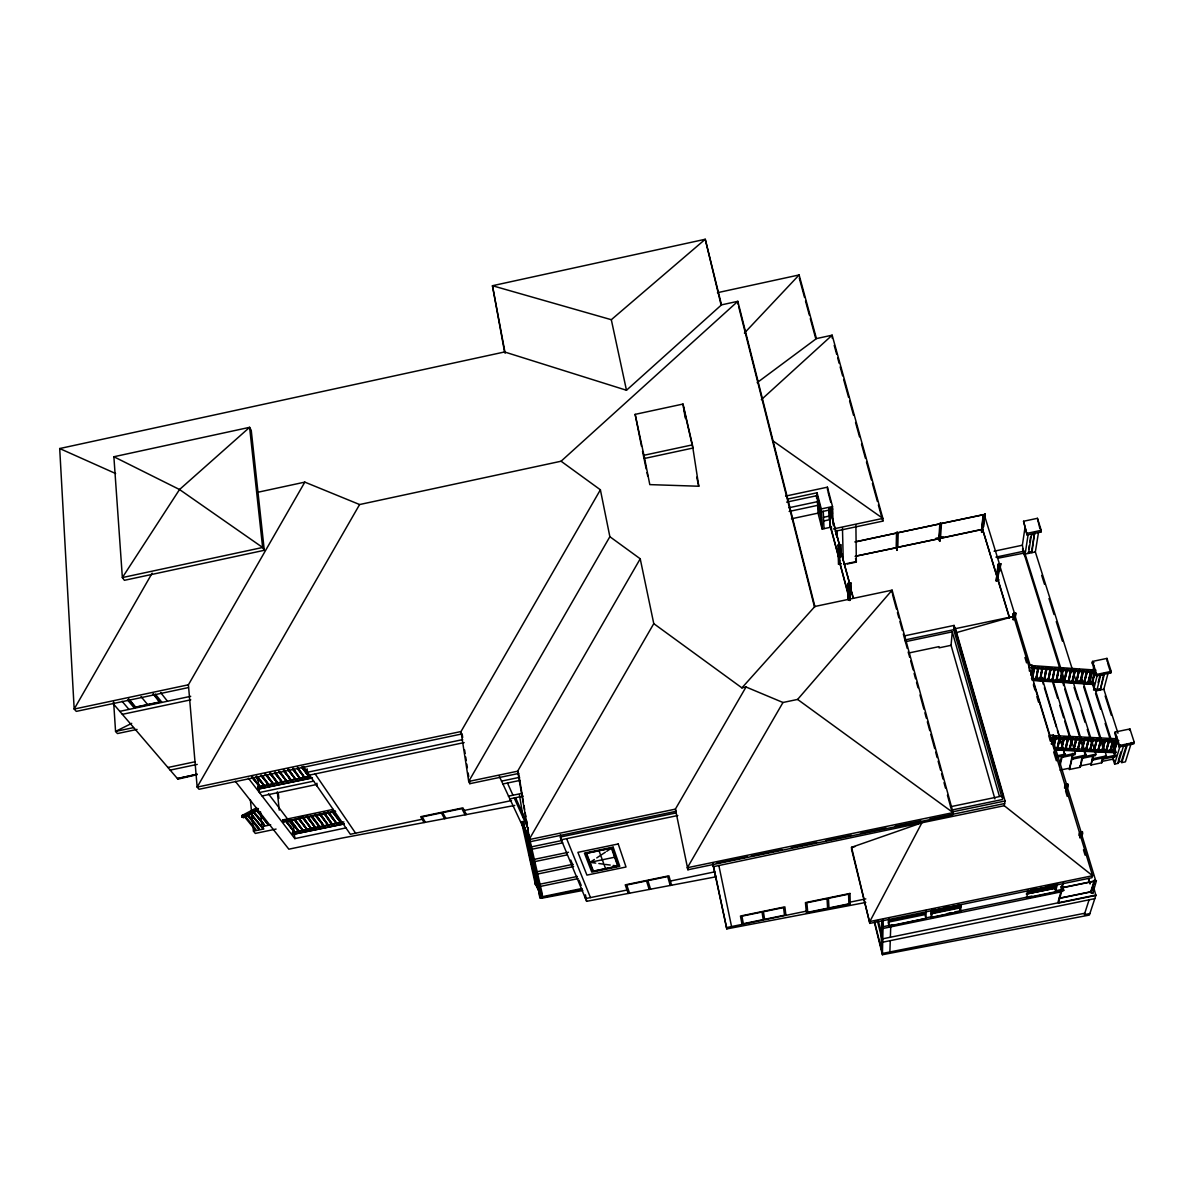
<?xml version="1.0" encoding="UTF-8"?>
<svg xmlns="http://www.w3.org/2000/svg" width="1194" height="1194" viewBox="0 0 1194 1194"><rect width="100%" height="100%" fill="white"/><g stroke="black" fill="none" stroke-linecap="round" stroke-linejoin="round"><path stroke-width="1.5" d="M869.844 923.38L851.546 847.322L921.902 822.77L1004.244 805.711L1092.585 875.724L1091.958 877.709L869.844 923.38L851.591 849.337L851.546 847.322L854.964 846.606M835.113 531.27L882.829 521.121L882.859 518.405L832.143 335.186L816.427 338.589L757.16 382.647M881.112 948.081L881.62 922.917L883.008 928.469L1060.854 891.918M881.665 920.708L883.053 926.708L892.351 924.798M1058.526 902.724L1096.002 895.037L1089.376 915.067L882.411 954.737L883.217 919.425M892.037 592.866L892.112 590.149L814.875 606.477L741.907 687.863L653.775 623.641L640.223 558.792L609.865 536.703L600.388 489.794L561.076 461.227L359.603 504.54L304.828 482.122L257.516 492.331M896.172 547.747L855.322 556.255L896.172 547.747L896.53 533.061L855.143 541.852M896.53 548.852L897.246 549.837L896.545 548.33M896.798 539.33L897.261 532.061L897.231 550.344M896.963 550.404L896.992 532.121M898.172 532.703L897.798 547.389L938.857 538.688L939.812 523.867L898.172 532.703L939.812 523.867M889.082 926.44L888.157 922.171L924.917 914.619L925.887 918.44L889.082 926.44L888.858 925.051M889.873 951.931L890.261 940.648M890.366 937.26L890.724 926.872M888.843 925.514L889.127 917.902M939.111 539.822L940.544 522.868L939.842 541.315M939.394 539.763L939.797 533.778M939.574 541.375L940.26 522.927M941.454 523.509L940.484 538.345L981.602 529.614L983.155 514.659L941.454 523.509L983.199 514.808M925.843 918.887L926.26 910.261M994.915 798.92L951.066 645.312L952.26 631.85L905.38 641.715M1001.99 797.726L953.707 629.716L954.096 625.417L905.127 635.73M954.872 630.566L955.14 627.581L1005.064 800.98L1004.244 805.711M931.365 912.753L931.275 913.813L960.394 907.828L960.528 906.768L960.095 905.142L930.947 911.126L931.365 912.753L960.528 906.768M931.648 917.693L930.738 913.425L959.782 907.455L960.767 911.276L931.648 917.693L932.141 909.052M981.513 532.315L983.349 515.301L984.826 513.718L983.692 526.658M981.781 532.42L983.632 515.39L985.095 513.808M998.826 565.12L997.229 577.657L982.796 530.032L984.408 515.226L999.244 563.299M984.423 517.39L984.826 513.718M998.677 579.851L996.199 580.866L998.229 564.165L1000.676 563.658L999.841 570.986M996.199 580.866L998.229 564.165M999.02 565.09L997.408 577.627L982.796 530.032M1013.273 619.671L1014.318 612.776L999.512 564.807L997.662 579.12L1009.393 617.82M999.691 564.777L997.841 579.075L1009.572 617.776M998.617 580.359L998.602 579.612M999.766 570.747L1000.676 563.658M960.454 910.798L961.274 904.828M1023.556 521.256L1027.079 534.957L1040.974 532.017L1041.243 530.33L1037.422 518.315L1023.556 521.256L1027.079 534.957M997.453 558.299L1023.915 553.135L1022.377 545.225L1024.989 527.614M1012.766 617.074L1013.273 613.656L1015.766 613.134L1015.333 616.805M1012.84 617.328L1013.273 613.656M1013.094 619.716L1014.318 612.776M1013.81 619.492L1014.766 614.283L1013.99 619.447M1015.258 616.552L1015.766 613.134M1028.079 534.837L1024.81 556.24L1022.601 549.15M1028.721 548.897L1029.243 545.539M1029.765 542.166L1030.541 537.121M1031.586 551.538L1034.526 533.017L1031.944 552.658L1031.586 551.538L1028.198 552.27L1028.541 553.374L1031.422 534.867L1034.885 534.136M1037.422 518.315L1039.929 528.763M1076.287 681.834L1035.347 551.941L1038.467 532.643M954.096 625.417L1003.124 795.816L1002.497 799.502L951.946 809.995M1029.347 671.013L1029.303 665.565L1031.84 665.043L1032.467 667.103L1029.944 667.64M1094.585 671.595L1032.347 667.237L1031.9 665.252M1030.959 675.55L1032.407 666.894M1031.9 677.117L1033.511 668.162M1032.079 677.729L1033.706 668.789M1034.168 668.207L1032.407 679.565L1034.347 668.834M1035.84 679.804L1038.631 666.715L1035.84 679.804L1037.646 668.461M1036.482 679.864L1038.287 668.506M1039.914 680.102L1042.75 667.013L1039.914 680.102L1041.765 668.744M1040.556 680.147L1042.407 668.804M1034.72 678.908L1041.914 677.401L1043.272 684.252M1046.72 669.7L1043.974 680.401L1046.362 667.147M1043.974 680.401L1046.228 667.252L1047.019 667.192M1044.616 680.446L1046.526 669.088M1050.81 669.998L1048.019 680.699L1049.974 669.327M1048.019 680.699L1050.168 669.953M1048.66 680.744L1050.616 669.371M1052.063 680.983L1055.078 667.879L1052.063 680.983L1054.063 669.625M1052.705 681.028L1054.705 669.67M1056.093 681.281L1059.168 668.162L1056.093 681.281L1058.153 669.909M1056.735 681.326L1058.794 669.953M1060.123 681.565L1062.6 668.401L1063.436 669.058L1060.123 681.565L1062.735 668.297M1060.75 681.61L1063.242 668.446M1056.914 679.893L1062.287 678.774L1063.615 685.58M1050.63 741.384L1050.705 735.385L1053.272 734.847L1053.989 737.205L1052.824 742.534M1063.944 681.252L1066.272 670.476M1066.466 671.103L1064.138 681.864L1067.108 671.147M1064.57 681.296L1066.914 670.535M1051.362 744.16L1052.705 738.802L1051.541 744.116L1052.511 738.847L1066.376 783.712L1065.541 787.115M1053.153 736.474L1053.362 735.474L1053.869 737.31L1118.674 740.519M1053.854 743.146L1055.003 737.952M1053.66 745.504L1055.197 738.593M1070.331 670.774L1068.137 682.147L1071.511 668.909M1053.75 746.638L1055.66 737.982M1053.944 747.28L1055.854 738.623M1068.57 681.595L1070.973 670.819M1068.764 682.192L1071.361 669.013M1060.033 738.832L1057.033 749.16L1059.182 738.161M1071.928 681.834L1074.376 671.058M1057.033 749.16L1059.376 738.802M1074.973 669.864L1072.122 682.446L1075.6 669.909L1074.779 669.252L1075.749 669.804M1057.69 749.19L1059.839 738.191M1072.57 681.878L1075.003 671.103M1026.497 894.231L1026.75 893.142L1056.003 887.127L1055.048 883.888L1055.705 888.232L1026.437 894.007L1055.645 887.993M1090.376 892.634L1094.435 880.068L1096.39 880.784L1092.734 893.5L1090.495 892.246L1092.853 893.127M1028.109 889.858L1026.661 898.172L1063.6 890.575L1062.675 886.291L1060.72 886.694L1061.511 889.56L1063.466 882.59M1076.107 682.729L1079.436 669.535L1076.107 682.729L1078.391 671.282M1064.212 739.041L1061.153 749.354L1063.347 738.37M1076.734 682.774L1079.018 671.327M1026.661 898.172L1026.512 896.754L1026.78 897.709L1063.735 890.112M1061.153 749.354L1063.555 739.011M1061.809 749.384L1064.018 738.399M1059.794 763.906L1061.72 755.653M1060.168 765.145L1062.436 755.518L1062.227 757.339L1075.033 754.668L1075.376 753.265L1053.048 681.058M1079.883 682.416L1082.421 671.625M1080.077 683.013L1082.615 672.237M1080.51 682.461L1083.062 671.67M1068.361 739.235L1065.272 749.519L1067.511 738.564M1080.704 683.058L1083.256 672.282M1065.272 749.519L1067.705 739.19M1065.914 749.563L1068.167 738.593M1082.048 681.61L1082.391 680.117L1073.496 681.983M1041.914 677.401L1065.093 755.474L1060.735 741.235M1083.853 682.699L1086.436 671.909M1086.63 672.52L1084.033 683.311L1087.689 670.759L1086.868 670.103L1087.689 670.759M1084.48 682.744L1087.062 671.953M1069.376 749.728L1072.734 737.086L1069.376 749.728L1071.66 738.773M1070.018 749.757L1072.316 738.802M1092.152 662.954L1092.525 661.416L1106.972 658.387L1111.196 671.386L1110.793 672.909L1096.316 675.938L1092.152 662.954L1093.958 662.58M1087.794 682.983L1090.435 672.192M1091.062 670.998L1087.988 683.595L1091.704 671.043L1090.868 670.386L1091.838 670.938M1088.421 683.028L1091.062 672.237M1076.66 739.653L1073.466 749.907L1075.809 738.982M1089.809 683.132L1094.047 665.909M1073.302 682.401L1095.868 754.19L1095.48 755.578L1082.764 758.22L1082.988 756.414L1080.182 767.264L1069.391 769.503L1072.69 753.369M1073.466 749.907L1076.003 739.623M1074.107 749.951L1076.466 739.011M1064.585 788.249C1064.197 782.518 1071.167 782.577 1066.764 789.353M1069.391 769.503L1072.406 757.354L1072.913 759.041L1095.868 754.19M1072.913 759.041L1072.361 754.712M1095.017 670.565L1091.928 683.878L1094.42 672.476M1065.854 788.786L1066.884 785.354L1065.615 790.443M1095.062 672.52L1091.749 683.281M1033.72 680.535L1093.51 684.475L1092.719 682.864L1093.659 682.475L1094.062 684.52M1092.555 683.923L1094.838 672.192M1066.675 789.085L1067.914 784.13M1093.54 682.908L1031.422 678.326M1080.779 739.847L1077.555 750.101L1079.928 739.176M1077.555 750.101L1080.137 739.817M1096.316 675.938L1096.704 674.416L1092.525 661.416M1078.197 750.13L1080.585 739.22M1093.54 690.057L1097.196 675.55M1094.42 689.878L1094.794 688.401L1093.913 688.595L1091.853 682.177M1098.077 682.714L1099.823 675.923M1084.898 740.056L1081.63 750.295L1084.062 739.384M1081.63 750.295L1084.256 740.026M1108.002 673.416L1103.823 689.236L1096.734 690.714L1100.644 675.446L1104.256 674.685L1103.853 673.476L1100.286 689.983L1104.256 674.685M1082.271 750.325L1084.704 739.414M1106.972 658.387L1107.107 661.551M1080.182 767.264L1081.839 758.13M1089.018 740.25L1085.689 750.474L1088.167 739.593M1085.689 750.474L1088.361 740.22M1086.331 750.504L1088.809 739.623M1062.287 678.774L1086.047 754.996L1085.689 756.384L1081.301 742.295M1093.107 740.459L1089.734 750.653L1092.256 739.787M1089.734 750.653L1092.465 740.429M1090.376 750.698L1092.913 739.817M1029.392 893.142L1054.884 887.903L1055.675 890.784L1063.466 889.157M1055.705 888.232L1056.003 887.127M1027.183 891.276L1056.511 885.247L1056.809 884.142L1048.168 885.918M1093.779 750.847L1097.465 738.325L1093.779 750.847L1096.346 739.996M1057.571 883.799L1055.675 890.784L1054.884 887.903M1103.301 757.309L1101.734 762.787L1090.958 765.026L1092.779 755.623L1093.316 759.921L1116.106 755.101M1094.42 750.877L1096.54 741.728M1090.958 765.026L1092.794 758.25L1093.316 759.921M1101.271 740.862L1097.823 751.026L1100.435 740.19M1097.823 751.026L1100.629 740.817M1098.45 751.071L1101.077 740.22M1061.376 890.052L1057.809 902.873L882.769 938.812M1062.108 889.903L1058.421 903.097L1095.868 895.41L1093.838 887.918M1104.495 740.399L1101.838 751.22L1105.345 741.056M1101.838 751.22L1104.704 741.026M1102.48 751.25L1105.137 740.429M1078.943 835.531C1078.436 829.979 1085.868 830.8 1081.122 836.561M1079.913 834.367L1080.824 831.143L1066.705 785.398M1101.734 762.787L1102.122 758.817M1079.779 837.695L1081.346 832.83L1079.973 837.666M1081.048 836.293L1082.391 831.561M1115.689 756.474L1103.032 759.115L1103.435 757.727M1109.405 741.25L1105.853 751.399L1108.554 740.593M1105.853 751.399L1108.763 741.22M1106.48 751.429L1109.196 740.623M1082.391 680.117L1106.42 755.892L1106.017 757.28L1105.48 755.623M1113.45 741.459L1109.853 751.578L1112.614 740.787M1115.196 732.012L1114.778 733.459L1119.091 746.922L1133.852 743.847L1134.3 742.429L1129.927 728.952L1115.196 732.012L1119.524 745.489L1119.091 746.922M1109.853 751.578L1112.808 741.429M1110.48 751.623L1113.241 740.817M1116.644 736.489L1113.077 748.653L1114.778 756.668M1117.48 741.653L1113.853 751.772L1116.644 740.996M1113.853 751.772L1116.853 741.623M1114.48 751.802L1116.778 742.713M1132.002 744.235L1131.449 742.549L1125.42 761.847L1121.808 762.593L1121.42 761.354L1126.703 744.19L1127.106 745.459L1123.435 746.22L1118.211 763.339L1114.614 764.085L1113.032 759.13L1113.853 756.384M1056.571 750.056L1115.315 752.727L1114.614 750.638M1114.614 764.085L1120.405 744.847M1118.345 760.384L1120.942 751.817M1129.479 730.4L1129.927 728.952M1121.808 762.593L1127.106 745.459M1059.078 898.44L1091.226 891.843L1094.614 880.978L1061.973 887.679M1091.226 891.843L1094.614 880.978M1089.092 899.828L1084.301 914.679L1089.883 913.544M1096.39 880.784L1094.331 880.336M152.145 573.165L74.177 709.057L76.297 711.385L188.428 687.58M462.69 737.444L462.138 733.892L198.995 789.279L197.159 787.1L188.413 684.789L304.828 482.122M359.603 504.54L197.159 787.1L461.018 731.534L600.388 489.794M609.865 536.703L468.705 781.443L469.824 783.682L518.629 773.458L523.42 802.204M640.223 558.792L517.644 771.19L530.032 841.74L675.938 811.338L675.386 809.129L746.026 686.998L782.98 702.49L797.607 699.43L892.112 590.149L953.081 812.621L952.827 814.86L687.908 869.769L687.386 867.71L782.98 702.49M653.775 623.641L529.061 839.621L675.386 809.129L687.908 869.769M744.414 333.081L799.114 274.948L816.427 338.589M761.339 399.662L832.143 335.186L832.218 338.215M561.076 461.227L737.832 301.321L814.875 606.477M188.413 684.789L74.177 709.057L59.7 448.541L504.569 351.961L626.477 390.259L721.489 304.873L737.832 301.321L738.161 304.545M504.569 351.961L492.45 285.724L611.313 319.708L705.251 239.263L721.489 304.873M1034.825 666.939L1033.974 666.267M1033.84 666.386L1034.631 666.312M1038.302 667.177L1038.959 667.222M1043.078 667.521L1042.287 667.58M1051.317 668.088L1050.66 668.043M1055.406 668.386L1054.615 668.446M1058.854 668.625L1059.496 668.67M1062.929 668.909L1063.57 668.953M1067.302 668.73L1067.451 668.625M1079.794 670.088L1079.003 670.147M1083.615 669.759L1083.182 670.327M1053.66 738.191L1052.944 738.713L1118.271 741.907M595.731 863.113L590.045 862.337L594.373 859.486M596.746 857.919L599.881 855.829M601.612 854.695L605.418 852.173M606.701 851.322L611.447 848.188L617.701 866.068L593.418 871.113L586.582 853.352L611.447 848.188M258.008 809.86L243.472 817.577L242.098 817.233L241.934 815.562L256.665 807.741M241.934 815.562L246.546 814.189M249.994 812.801L262.934 828.517L250.053 813.427L250.546 812.502M242.098 817.233L258.471 808.547M244.277 816.502L255.337 830.114M252.964 811.89L264.561 825.487L252.904 811.248M131.713 723.355L115.564 731.429L117.445 733.564L137.071 729.415M956.439 632.611L1013.706 616.388L1092.585 875.724L869.844 921.529L921.902 822.77L713.385 866.68L712.654 863.202L726.803 928.902L865.769 902.455M197.159 774.652L177.921 779.145L112.833 703.236M197.129 774.234L177.428 778.578L197.07 774.324M717.445 292.694L799.114 274.948M113.878 456.75L249.606 427.333L251.247 430.392L264.292 550.3L124.4 580.314L122.37 577.568L113.878 456.75L179.533 489.525L262.635 547.479L264.292 550.3M641.506 446.272L635.148 414.363L683.013 404.05L692.401 444.869L698.788 486.242L649.805 484.615L643.984 455.272L692.401 444.869M785.592 496.107L827.412 487.182L832.516 506.525L833.128 524.972M788.204 498.943L817.069 492.779L821.278 508.928L822.159 529.061L831.651 527.032M786.622 502.122L817.203 495.6L821.397 511.719L828.875 510.122M788.861 507.763L817.487 501.659L821.233 516.106M789.13 511.45L817.651 505.361L821.397 519.763M821.278 508.928L832.516 506.525M791.473 518.793L818.024 513.136L817.069 492.779M823.517 517.315L829.099 516.121M823.666 520.972L829.233 519.793L828.8 508.256L830.681 507.853L830.74 509.719L832.606 509.316L832.188 507.704L832.382 513.718L831.457 510.196M830.024 525.569L829.74 508.062L839.263 544.225L829.397 508.137L830.024 525.569L839.74 561.24M833.263 528.957L882.859 518.405L772.622 440.631M838.501 564.18L841.173 563.613L838.501 564.18L837.889 545.18L840.606 544.598L840.86 551.673M840.68 544.852L837.889 545.18M855.188 542.001L896.53 533.061M839.307 545.807L849.307 582.359L839.307 545.807L839.77 562.792L848.352 595.537M119.788 711.355L190.712 696.311M935.872 538.285L943.081 536.763M897.754 547.24L938.857 538.688M940.439 538.196L981.558 529.464M122.355 714.34L190.771 699.833M839.77 562.792L848.262 593.746M843.74 564.24L856.322 561.568L855.516 558.538M847.337 563.986L856.322 562.076L855.904 525.047M1027.347 533.285L1041.243 530.33M133.444 727.639L115.564 731.429L113.624 701.893M994.095 551.21L1022.377 545.225M848.247 599.746L847.919 583.314L850.665 582.732L850.889 592.134M848.322 600L847.979 583.582L850.74 583M849.65 600.492L849.352 583.956L853.486 598.239M995.886 557.12L1024.213 551.135M1035.347 551.941L1025.139 554.091L1064.585 680.401M998.303 564.419L1000.751 563.896M996.124 580.627L998.542 580.12M167.936 767.488L195.174 761.742M170.175 770.115L197.249 764.399M1013.363 613.91L1015.855 613.388M953.872 628.984L1013.706 616.388M904.962 639.969L953.707 629.716M462.675 739.608L307.515 772.249L307.112 768.817M309.485 775.115L464.153 742.593M312.47 777.966L257.964 789.13L257.755 787.04L310.231 775.996M257.755 787.04L310.41 776.264M252.68 777.951L260.65 787.891L251.725 777.264M257.188 776.995L265.098 786.95L256.232 776.324M261.68 776.055L269.546 786.01L260.74 775.369M265.172 773.757L273.993 785.085L265.232 774.428M270.665 774.16L278.426 784.145L269.74 773.473M275.501 773.667L282.874 783.204L274.471 772.831M278.903 771.22L287.321 782.279L278.978 771.876M283.411 770.264L291.769 781.339L283.485 770.936M287.918 769.309L296.216 780.398L287.993 769.981M293.485 769.876L300.679 779.473L292.5 769.026M297.993 768.936L305.127 778.533L297.007 768.085M302.47 767.876L309.574 777.592L301.515 767.13M257.964 789.13L312.276 777.697M741.907 687.863L746.026 686.998M908.515 653.043L939.081 646.611L939.066 647.849L951.066 645.312M313.634 781.13L259.411 792.532L257.8 776.622M262.053 795.965L316.052 784.622M335.618 811.562L283.082 821.83L282.874 819.92L333.156 809.383M298.784 817.323L302.366 816.577M324.35 811.965L323.753 812.741L333.022 825.338L324.425 812.607L324.574 813.875M253.994 812.636L264.561 825.487M255.815 809.711L268.038 824.755M1030.049 665.058L1014.587 614.313M283.082 821.83L335.171 810.905M260.516 811.816L262.008 826.651L270.725 824.83M259.397 828.636L258.814 829.382L259.397 828.636L247.651 814.054M251.113 814.189L262.859 827.905M250.352 799.681L253.456 831.143L263.859 828.964L262.008 826.651M501.51 781.13L519.644 777.324M276.083 829.069L255.307 833.427L253.456 831.143M502.823 783.995L519.808 780.443M292.739 834.412L344.141 823.92L292.739 834.412L292.515 832.412L341.977 822.069M292.515 832.412L343.902 821.935M332.26 810.845L341.424 823.576L332.425 812.233M286.411 822.114L295.261 833.233L285.396 820.785M290.664 821.218L299.455 832.367L289.724 820.532M294.918 820.338L303.649 831.487L293.978 819.636M298.172 818.099L307.843 830.606L298.246 818.741M302.575 818.487L302.44 817.218L312.037 829.726L302.5 817.845M307.798 817.83L316.231 828.845L306.768 816.95M310.962 815.427L320.425 827.964L311.097 816.696M315.216 814.532L324.634 827.084L315.365 815.801M320.559 815.144L328.828 826.218L319.559 814.278M328.007 811.845L337.23 824.457L328.156 813.129M1048.914 680.058L1052.511 679.296M248.382 778.189L294.843 838.606L345.947 827.905M508.39 796.189L522.032 793.338M1096.704 674.416L1111.196 671.386M509.659 798.95L523.181 796.129M422.139 819.263L350.349 834.278L303.515 766.458M464.257 810.457L511.51 800.562M1099.898 688.774L1096.346 689.52L1096.734 690.714M535.181 883.56L540.927 895.649L542.494 895.321L536.778 883.232L537.016 884.291L535.419 884.62L521.465 821.636L523.36 821.95L536.375 881.381M523.36 821.95L521.465 821.636M523.763 825.979L522.927 825.442L527.972 836.875L523.614 825.293L528.494 836.054L527.972 836.875M524.062 830.606L529.614 841.158L499.271 776.219M524.241 831.442L524.778 830.621M526.673 833.099L528.39 833.084L526.673 833.099L537.166 881.008M530.763 849.665L525.763 838.412L531.3 848.844L525.644 836.278M527.494 844.74L526.703 842.665L532.36 853.695L528.196 846.262M526.852 843.337L527.39 842.531M675.655 813.01L560.135 837.069L586.627 901.321L715.803 876.829L713.176 864.65M530.39 844.665L529.852 845.471L530.39 844.665L526.226 835.576M677.834 815.517L561.255 839.785L560.374 834.696M1051.421 737.743L1053.989 737.205M528.464 847.441L527.629 846.904L533.27 857.874M562.225 840.457L528.823 847.412L527.121 837.188M531.3 848.844L525.763 838.412M529.852 849.665L562.732 842.83M526.703 842.665L532.36 853.695M529.479 855.352L535.106 866.202L529.629 856.038L530.166 855.217M533.136 857.202L532.599 858.023M530.39 859.516L536.002 870.307L530.39 859.516L531.181 861.561M533.33 859.546L568.478 852.247M529.24 852.62L534.196 862.038L528.703 851.815M534.39 861.695L567.254 854.859M532.793 867.232L536.912 874.456L531.315 863.725L532.673 866.65M1057.391 755.742L1065.436 754.071M534.285 865.68L535.106 866.202M1057.078 757.145L1075.376 753.265M1119.524 745.489L1134.3 742.429M1073.257 757.653L1086.047 754.996M535.181 869.784L536.002 870.307M1111.763 750.22L1113.569 749.847M1115.077 752.533L1115.987 752.339L1115.45 750.683L1114.495 751.056L1115.032 752.713M536.046 871.978L572.941 864.322M590.045 862.337L614.611 857.232M536.912 874.456L536.24 874.59M1114.659 753.623L1115.569 753.444M537.121 874.127L573.613 866.545M1093.704 758.533L1106.42 755.892M534.867 878.396L534.091 876.381L539.494 886.261L538.972 887.067M534.24 877.053L539.643 886.933M537.658 877.874L537.121 878.68L537.658 877.874L532.912 867.725M1060.048 770.13L1069.018 768.264M1079.794 766.026L1090.57 763.787M1101.346 761.548L1113.032 759.13M1113.435 760.369L1114.33 760.175M533.942 873.769L538.718 882.694L533.927 874.112M1121.42 761.354L1117.823 762.1L1118.211 763.339M537.016 884.291L535.419 884.62M538.763 884.441L577.403 876.426M539.494 886.261L534.091 876.381M539.837 886.53L578.135 878.59M539.494 891.649L541.076 891.321L535.554 879.844M950.528 806.726L1003.124 795.816M1065.391 784.936L1068.003 784.398M538.3 888.634L539.733 897.246L581.866 888.515M952.558 811.86L1005.064 800.98M539.733 897.246L540.091 897.963L582.09 889.261M687.386 867.71L953.081 812.621L797.607 699.43M716.46 863.262L747.459 856.829M751.101 856.083L782.115 849.65M791.234 847.755L816.771 842.471M825.89 840.576L851.412 835.293M860.531 833.397L886.067 828.099M895.187 826.218L920.723 820.92M929.842 819.024L1004.617 803.532M627.014 890.023L585.508 898.619L584.956 895.44M670.386 881.038L714.728 871.859M1079.839 832.397L1082.48 831.845M726.519 927.604L806.234 911.171M850.203 902.112L865.814 898.888M931.648 909.888L935.081 909.171M943.708 907.395L947.155 906.694M1030.885 889.47L1034.347 888.754M931.544 910.947L960.782 904.933M1028.004 891.172L1055.526 885.515M888.246 920.947L925.022 913.38M1095.495 879.963L1081.152 832.86M1062.033 887.858L1094.674 881.157M925.604 917.962L931.41 916.768M947.752 913.41L951.379 912.664M955.006 911.918L1031.87 896.127M889.097 926.007L925.887 918.44M931.693 917.246L960.767 911.276M1059.033 898.261L1091.167 891.664M1094.794 898.649L882.694 942.2L877.321 920.574M1084.764 913.231L882.441 953.454L874.53 921.544M514.763 805.428L341.708 838.128L288.844 849.188L235.263 781.219M582.836 890.47L541.285 898.306L540.643 896.963M1054.332 747.847L1115.45 750.683M1057.884 748.444L1074.316 749.205M1083.451 749.623L1102.271 750.623M1109.017 750.802L1114.778 751.071M1054.839 749.548L1115.987 752.339M1053.347 735.594L1116.286 738.743M1100.898 738.489L1101.107 739.131M1053.765 737.728L1118.554 740.922M1038.705 679.267L1049.735 679.998M1055.257 680.371L1068.137 681.222M1073.645 681.595L1084.689 682.326M1031.914 679.953L1094.167 684.072M1031.84 665.58L1095.898 670.103M1048.108 667.819L1051.75 668.073M1032.153 668.312L1096.152 672.774M598.836 863.531L602.925 864.083M605.448 864.426L610.224 865.068M613.149 865.456L617.701 866.068M983.02 530.226L981.572 531.793M59.7 448.541L115.624 473.525M122.072 701.281L128.952 709.415M127.594 700.057L134.459 708.236M128.967 699.087L135.653 707.102L159.533 702.027L153.056 693.968M128.445 699.117L135.355 707.385L160.145 702.132L153.474 693.804M141.011 696.52L147.593 704.564M244.755 815.577L255.934 829.352M247.098 814.338L259.456 829.248M247.158 814.965L258.814 829.382M155.384 694.162L161.981 702.4M250.606 813.129L262.934 828.517M160.608 692.565L167.488 701.236M253.441 810.965L264.501 824.875M257.411 810.756L267.978 824.144M282.874 819.92L283.56 822.472M252.367 776.458L260.59 787.219M295.187 832.606L286.067 820.651L295.261 833.233M252.441 777.115L260.65 787.891M255.964 777.354L258.173 780.264M268.456 793.816L293.575 826.92L294.843 838.606M257.889 776.846L265.023 786.294M299.381 831.725L290.261 819.114L289.649 819.89M256.934 776.175L265.098 786.95M290.396 820.382L299.455 832.367M261.441 775.219L269.546 786.01M294.649 819.502L303.649 831.487M262.382 775.906L269.471 785.354M295.59 820.188L303.575 830.86M266.889 774.966L273.919 784.428M298.843 817.965L307.768 829.979M265.949 774.279L273.993 785.085M298.918 818.606L307.843 830.606M270.456 773.324L278.426 784.145M303.172 817.711L312.037 829.726M270.381 772.652L278.366 783.488M311.962 829.099L303.112 817.069L303.246 818.353M275.113 772.011L282.814 782.548M316.156 828.218L307.291 815.547L306.694 816.323M275.187 772.682L282.874 783.204M316.231 828.845L307.515 817.457M279.68 771.727L287.321 782.279M320.425 827.964L311.768 816.562M280.709 772.578L287.261 781.622M312.724 816.786L320.365 827.338M284.127 770.115L291.709 780.682M315.888 814.398L324.559 826.457M284.187 770.787L291.769 781.339M324.634 827.084L316.037 815.666M288.694 769.831L296.216 780.398M320.231 814.129L328.828 826.218M288.62 769.16L296.157 779.742M328.753 825.576L320.156 813.502L320.305 814.771M293.127 768.22L300.604 778.816M293.202 768.876L300.679 779.473M324.499 813.233L333.022 825.338M323.828 813.383L332.365 825.472M297.634 767.264L305.052 777.876M329.738 813.218L337.141 823.83M297.709 767.936L305.127 778.533M337.23 824.457L328.843 812.98M303.186 767.727L309.485 776.831M332.932 810.711L341.335 822.845M302.216 766.981L309.574 777.592M333.022 811.457L341.424 823.576M315.141 773.921L355.588 833.173M424.064 822.562L420.661 816.711L462.914 807.875L466.406 814.562M425.377 822.293L422.243 816.905L441.377 812.905L444.571 818.696M445.899 818.442L442.69 812.636L461.839 808.622L465.078 814.815M534.778 881.709L538.718 889.993M542.24 893.813L529.032 836.307M532.897 869.322L536.3 876.56M532.375 868.545L537.121 878.68M534.524 873.411L538.569 882.023M534.613 873.963L538.718 882.694M533.061 868.411L537.807 878.545M530.27 857.411L535.852 869.635M531.867 863.053L536.763 873.784M529.24 850.994L534.046 861.381M529.39 851.665L534.196 862.038M525.673 834.71L530.524 845.337M525.539 835.696L529.017 843.292M524.599 829.785L528.778 838.964M523.912 829.934L528.091 839.098M507.465 783.025L512.972 795.234M514.211 797.995L528.226 829.114M515.554 797.637L527.375 823.979M518.629 773.458L517.644 771.19L468.705 781.443L461.018 731.534M570.777 860.053L572.866 865.128M579.12 880.336L581.194 885.411M566.643 838.666L590.478 897.589M599.015 850.77L605.552 868.59M628.208 893.44L625.223 884.858L668.924 875.814L671.565 885.217M629.551 893.172L626.746 885.023L646.521 880.933L649.208 889.455M1107.629 663.177L1110.793 672.909M1103.823 689.236L1117.987 733.265M1105.137 695.968L1111.36 715.325M1092.764 682.655L1093.271 684.266M1094.794 688.401L1110.599 737.862M1111.718 741.399L1113.987 748.459M1095.555 693.401L1100.614 709.281M1105.122 723.385L1111.315 742.802M1040.481 530.524L1040.974 532.017M1083.719 686.893L1099.913 737.996M1101.584 743.28L1103.256 748.563M1041.705 575.404L1044.511 584.284M1048.974 598.492L1054.018 614.477M1056.257 621.596L1062.406 641.133M1074.063 687.386L1077.913 699.624M1081.197 710.117L1085.047 722.355M1087.241 729.355L1092.197 745.086M1022.542 548.703L1063.615 680.55M1064.72 689.132L1079.645 736.982M650.566 889.202L647.879 880.65L667.685 876.545L670.207 885.47M1052.75 682.565L1057.645 698.386M1059.809 705.43L1063.615 717.728M1064.705 721.251L1069.6 737.086M1044.362 687.804L1056.362 726.982M1057.451 730.549L1059.093 735.892M1062.958 757.175L1062.227 757.339M1024.945 657.521L1026.571 662.864M1036.87 696.699L1038.496 702.042M1048.795 735.877L1050.421 741.22M1053.66 751.907L1056.377 760.802M1065.585 791.07L1067.212 796.413M1083.465 849.829L1085.092 855.173M1033.631 683.252L1050.332 738.161M1033.362 684.744L1034.974 690.057M1088.585 878.575L1090.137 883.739M1088.391 878.605L1089.958 883.784M1062.093 885.5L1062.914 888.276M1063.317 889.649L1063.6 890.575M1056.033 883.62L1056.511 885.247M960.513 650.178L962.051 655.536M967.692 675.147L969.229 680.49M974.871 700.102L976.408 705.46M985.647 737.549L987.184 742.907M992.826 762.518L994.363 767.876M952.26 631.85L999.408 796.249M834.203 345.379L836.696 354.349M837.681 357.946L839.173 363.319M840.158 366.901L842.636 375.871M843.636 379.453L848.591 397.393M849.591 400.975L853.561 415.318M855.546 422.497L859.516 436.84M861.501 444.004L865.456 458.362M866.456 461.944L871.411 479.869M872.411 483.466L877.366 501.39M878.366 504.972L882.829 521.121M892.53 594.657L896.455 608.985M897.425 612.567L898.903 617.94M899.888 621.522L902.336 630.462M903.321 634.044L907.231 648.372M908.216 651.954L909.694 657.327M910.664 660.909L913.126 669.849M914.097 673.431L915.574 678.804M916.544 682.386L918.022 687.759M919.977 694.923L923.902 709.236M924.887 712.818L926.35 718.191M927.335 721.773L929.783 730.728M930.768 734.31L934.693 748.623M935.678 752.205L937.141 757.578M938.126 761.16L940.574 770.115M941.559 773.682L943.021 779.055M944.006 782.637L945.469 788.01M947.439 795.174L951.364 809.502M799.279 278.053L804.547 297.47M805.517 301.007L809.353 315.126M810.308 318.649L815.592 338.066M959.513 904.574L960.394 907.828M959.334 906.634L960.707 911.723M827.979 491.779L830.785 502.405M849.352 583.956L853.128 598.313M830.367 525.494L838.8 557.673M818.024 513.136L822.159 529.061M738.608 306.351L814.577 607.343M878.277 920.708L881.411 933.335M874.53 922.932L882.411 954.737M720.982 304.545L705.251 239.263L492.45 285.724L505.152 353.26M683.52 407.318L692.893 448.063L644.611 458.436L635.148 414.363M696.714 477.197L698.788 486.242M529.614 841.158L528.942 841.292M537.942 884.56L539.106 889.873M523.062 821.308L536.733 883.694M646.208 469.003L642.521 451.362M646.999 472.63L647.775 476.242M611.313 319.708L626.477 390.259M715.504 875.426L726.803 928.917M718.863 865.546L731.549 926.559M742.041 924.395L740.444 916.037L784.876 906.873L785.921 915.35M585.493 894.933L586.627 901.321M539.852 892.231L540.389 895.381M538.643 889.366L540.091 897.963M524.032 805.801L524.629 809.398M525.226 812.98L525.823 816.577M526.42 820.174L527.032 823.77M527.629 827.367L528.226 830.949M528.823 834.546L530.032 841.74M519.435 794.965L523.106 816.994M683.013 404.05L685.207 417.99M464.6 749.892L465.153 753.459M465.705 757.011L466.257 760.563M466.809 764.115L467.347 767.682M468.167 773.011L468.72 776.578M469.272 780.13L469.824 783.682M316.903 783.204L317.276 786.398M319.485 813.636L319.634 814.905M308.783 776.981L308.873 777.742M292.694 832.651L292.918 834.636M278.262 793.01L278.844 798.398M277.321 791.846L279.247 810.159M257.964 787.294L258.173 789.383M243.307 815.905L243.472 817.577M816.502 495.435L816.651 498.465M820.979 510.092L821.741 527.464M823.263 511.316L823.994 528.673M827.412 487.182L827.517 490.018M835.8 531.36L835.919 534.972M837.128 530.42L837.337 537.524M839.666 545.718L839.979 557.628M839.009 547.703L839.382 561.314M840.606 544.598L840.785 551.419M842.457 527.778L843.248 560.299M848.979 584.269L849.158 593.463M850.665 582.732L850.859 593.687M849.71 583.881L849.77 587.552M849.874 593.075L850.009 600.418M179.533 489.525L122.37 577.568L262.635 547.479L249.606 427.333L179.533 489.525M939.424 539.24L939.603 540.852L939.424 539.24M618.223 843.964L577.896 852.352L586.926 875.112L626.014 867.008L618.223 843.964M613.149 847.128L584.418 853.098L591.791 872.113L619.776 866.307L613.149 847.128M611.88 847.919L586.03 853.292L593.015 871.366L618.208 866.128L611.88 847.919M849.979 893.44L805.443 902.619L806.398 912.992L850.247 903.962L849.979 893.44M762.026 912.022L741.922 916.171L743.34 923.693L763.22 919.604L762.026 912.022M783.548 907.589L763.414 911.738L764.593 919.32L784.503 915.216L783.548 907.589M827.039 898.619L806.875 902.783L807.726 912.291L827.606 908.201L827.039 898.619M848.591 894.172L828.427 898.336L828.979 907.918L848.874 903.813L848.591 894.172M1068.57 736.862L1068.108 737.474L1068.57 736.862M1056.048 736.25L1055.586 736.862L1056.048 736.25M1060.227 736.459L1059.765 737.071L1060.227 736.459M1064.406 736.668L1063.944 737.28L1064.406 736.668M1076.884 737.295L1076.421 737.907L1076.884 737.295M1081.018 737.504L1080.57 738.101L1081.018 737.504M1085.137 737.713L1084.689 738.31L1085.137 737.713M1089.256 737.907L1088.809 738.519L1089.256 737.907M1093.361 738.116L1092.913 738.713L1093.361 738.116M1105.614 738.728L1105.614 738.728M1109.689 738.922L1109.689 738.922M1113.733 739.131L1113.733 739.131"/></g></svg>
